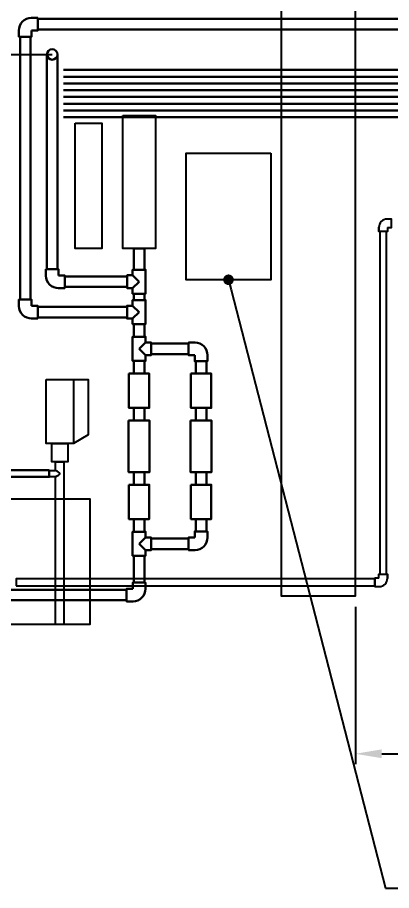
# Model space of a CAD drawing. Header units: millimetres. Extents: x -5247 to 64230, y -16204 to 29599.
# Drawn here: x 53720 to 55489, y 18976 to 23111 of the extents above; entities that cross this region are included whole.
import ezdxf
from ezdxf import colors
from ezdxf.entities.mleader import LeaderData, LeaderLine
from ezdxf.math import Vec2, Vec3

# ---------------------------------------------------------------- set-up
doc = ezdxf.new("R2010")
doc.units = ezdxf.units.MM
doc.layers.get('Defpoints').update_dxf_attribs({"color": 1, "lineweight": 50})
for name, color, linetype, lineweight in [('Вспомогательный трубопровод гипохлорита натрия', 211, 'Continuous', 30), ('Трубопровод рабочего раствора гипохлорита натрия', 30, 'Continuous', 30), ('Трубопровод товарного гипохлорита натрия', 10, 'Continuous', 30)]:
    doc.layers.add(name, color=color, linetype=linetype, lineweight=lineweight)
for name, color, linetype in [('Выноски надписи', 7, 'Continuous'), ('Высотные отметки', 8, 'Continuous'), ('ОВиК и Водоснабжение', 4, 'Continuous'), ('Проектируемое технолог. оборудование', 3, 'Continuous'), ('Проектируемые щиты', 6, 'Continuous'), ('Размеры', 8, 'Continuous'), ('Фитинги', 7, 'Continuous')]:
    doc.layers.add(name, color=color, linetype=linetype)
doc.styles.add('GTO_Isocpeur', font='isocpeur.ttf')
doc.styles.add('ISO_250', font='isocpeur.ttf', dxfattribs={"height": 250})
doc.styles.get("Standard").update_dxf_attribs({"font": 'arial.ttf'})
doc.dimstyles.new('ISO-25', dxfattribs={"dimtxt": 2.5, "dimasz": 2.5, "dimexe": 1.25, "dimexo": 0.625, "dimtad": 1, "dimtxsty": 'Standard', "dimcen": 2.5, "dimadec": 0, "dimazin": 0, "dimtfac": 1, "dimtmove": 0, "dimatfit": 3, "dimfxl": 1, "dimarcsym": 0})

# ---------------------------------------------------------------- blocks, each defined once
blk = doc.blocks.new('_Dot')
at = {"color": 0, "linetype": 'ByBlock', "lineweight": -2}
blk.add_line((-0.5, 0), (-1, 0), dxfattribs=at)
at = {"color": 0, "linetype": 'ByBlock', "const_width": 0.5}
blk.add_lwpolyline([(-0.25, 0, 1), (0.25, 0, 1)], format="xyb", close=True, dxfattribs=at)
blk = doc.blocks.new('*D156')
at = {"layer": 'Defpoints', "color": 0, "transparency": 16777216}
for p in [(55318.1, 20370), (58118.1, 20216.1), (58118.1, 19624.2)]:
    blk.add_point(p, dxfattribs=at)
at = {"layer": 'Размеры', "color": 0, "lineweight": -2, "transparency": 16777216}
for p, q in [((55318.1, 20320), (55318.1, 19574.2)), ((58118.1, 20166.1), (58118.1, 19574.2)), ((55443.1, 19624.2), (57993.1, 19624.2))]:
    blk.add_line(p, q, dxfattribs=at)
at = {"layer": 'Размеры', "color": 0, "transparency": 16777216}
for points in [[(55443.1, 19645), (55443.1, 19603.3), (55318.1, 19624.2)], [(57993.1, 19645), (57993.1, 19603.3), (58118.1, 19624.2)]]:
    blk.add_solid(points, dxfattribs=at)
at = {"layer": 'Размеры', "color": 0, "transparency": 16777216, "insert": (56718.1, 19724.2), "char_height": 100, "attachment_point": 5, "style": 'GTO_Isocpeur'}
blk.add_mtext('2800', dxfattribs=at)
blk = doc.blocks.new('COMER EL500500PVC')
at = {"layer": 'Фитинги', "linetype": 'ByBlock', "lineweight": -2}
for points in [[(-31, 30), (-29, 30), (-29, 30)], [(-29, -30), (0, -30), (0, 30), (-31, 30)], [(-31, 30), (0, 30)], [(-29, -30), (-29, -59), (-89, -59), (-89, -28)], [(-29, -30), (-29, -59), (-89, -59), (-89, -28)]]:
    blk.add_lwpolyline(points, dxfattribs=at)
blk.add_arc((-31, -28), 58, 88.0239, 180, dxfattribs=at)
blk = doc.blocks.new('COMER TE400500PVC')
at = {"layer": 'Фитинги', "linetype": 'ByBlock', "lineweight": -2}
for points in [[(30.5, -87.5), (30.5, -114), (-30.5, -114), (-30.5, 0), (30.5, 0), (30.5, -26.5)], [(0, -57), (30.5, -26.5)], [(30.5, -26.5), (57, -26.5), (57, -87.5), (30.5, -87.5)], [(0, -57), (30.5, -87.5)]]:
    blk.add_lwpolyline(points, dxfattribs=at)
blk = doc.blocks.new('COMER EL500320PVC')
at = {"layer": 'Фитинги', "linetype": 'ByBlock', "lineweight": -2}
for points in [[(-19.4, 20.1), (-19.4, 39.4), (-59.5, 39.4), (-59.5, 18.7)], [(-19.4, 20.1), (-19.4, 39.4), (-59.5, 39.4), (-59.5, 18.7)], [(-19.4, 20.1), (0, 20.1), (0, -20.1), (-20.7, -20.1)], [(-20.7, -20.1), (-19.4, -20.1), (-19.4, -20)], [(-20.7, -20.1), (0, -20.1)]]:
    blk.add_lwpolyline(points, dxfattribs=at)
blk.add_arc((-20.7, 18.7), 38.8, 180, 271.9761, dxfattribs=at)

msp = doc.modelspace()

# ---------------------------------------------------------------- linework, layer by layer
at = {"layer": 'Вспомогательный трубопровод гипохлорита натрия'}
msp.add_lwpolyline([(58062.154, 23054.287), (53815.945, 23054.287), (53815.945, 23104.287), (58062.154, 23104.287)], dxfattribs=at)
for points in [[(53731.945, 21774.824), (53781.945, 21774.824), (53781.945, 23020.287), (53731.945, 23020.287)], [(54238.101, 21740.824), (53815.945, 21740.824), (53815.945, 21690.824), (54238.101, 21690.824)], [(53870.155, 20967.076), (53640.654, 20967.076), (53640.654, 20935.076), (53870.155, 20935.076)]]:
    msp.add_lwpolyline(points, close=True, dxfattribs=at)
at = {"layer": 'Высотные отметки'}
msp.add_lwpolyline([(48038.808, 22936.076), (53884.212, 22936.076)], dxfattribs=at)
at = {"layer": 'ОВиК и Водоснабжение'}
for points in [[(55318.058, 24736.076), (55318.058, 20369.987), (54968.058, 20369.987), (54968.058, 24736.076)], [(53984.904, 21397.076), (54054.904, 21397.076), (54054.904, 21134.088), (53984.904, 21094.116)], [(53900.155, 20966.076), (53900.155, 21006.604)], [(53900.155, 21006.604), (53940.155, 21006.604)], [(53940.155, 20936.076), (53940.155, 21006.604)], [(53870.155, 20936.076), (53870.155, 20966.076)], [(53870.155, 20966.076), (53900.155, 20966.076)], [(53900.155, 20936.076), (53870.155, 20936.076)], [(53900.155, 20236.076), (53900.155, 20936.076)], [(53940.155, 20236.076), (53940.155, 20936.076)]]:
    msp.add_lwpolyline(points, dxfattribs=at)
for points in [[(54217.601, 22646.824), (54372.601, 22646.824), (54372.601, 22016.824), (54217.601, 22016.824)], [(53992.216, 22610.237), (54118.161, 22610.237), (54118.161, 22016.824), (53992.216, 22016.824)], [(55465.786, 20475.52), (55465.786, 22096.882), (55433.786, 22096.882), (55433.786, 20475.52)], [(53854.904, 21397.076), (53984.904, 21397.076), (53984.904, 21094.116), (53854.904, 21094.116)], [(53882.252, 21094.116), (53958.057, 21094.116), (53958.057, 21006.604), (53882.252, 21006.604)], [(53713.443, 20420.076), (55410.342, 20420.076), (55410.342, 20452.076), (53713.443, 20452.076)]]:
    msp.add_lwpolyline(points, close=True, dxfattribs=at)
msp.add_spline([(53900.155, 20936.076), (53919.904, 20951.076), (53900.155, 20966.076)], degree=3, dxfattribs=at)
at = {"layer": 'Проектируемое технолог. оборудование'}
msp.add_lwpolyline([(53596.779, 20831.076), (54061.779, 20831.076), (54061.779, 20236.076), (53596.779, 20236.076)], close=True, dxfattribs=at)
at = {"layer": 'Проектируемые щиты'}
msp.add_lwpolyline([(54918.058, 22469.082), (54918.058, 21869.082), (54518.058, 21869.082), (54518.058, 22469.082)], close=True, dxfattribs=at)
at = {"layer": 'Трубопровод рабочего раствора гипохлорита натрия'}
for points in [[(53937.164, 22862.643), (58049.654, 22862.643)], [(53937.164, 22830.643), (58049.654, 22830.643)], [(53937.164, 22798.643), (58049.654, 22798.643)], [(53937.164, 22766.643), (58049.654, 22766.643)], [(53937.164, 22734.643), (58049.654, 22734.643)], [(53937.164, 22702.643), (58049.654, 22702.643)], [(53937.164, 22670.643), (58049.654, 22670.643)], [(53937.164, 22638.643), (58049.654, 22638.643)]]:
    msp.add_lwpolyline(points, dxfattribs=at)
at = {"layer": 'Трубопровод товарного гипохлорита натрия'}
msp.add_lwpolyline([(53859.212, 22936.076), (53859.212, 21918.824), (53909.212, 21918.824), (53909.212, 22936.076)], dxfattribs=at)
for points in [[(54270.101, 22016.824), (54320.101, 22016.824), (54320.101, 21916.824), (54270.101, 21916.824)], [(54238.101, 21884.824), (53943.212, 21884.824), (53943.212, 21834.824), (54238.101, 21834.824)], [(54270.101, 21802.824), (54320.101, 21802.824), (54320.101, 21772.824), (54270.101, 21772.824)], [(54270.101, 21658.824), (54320.101, 21658.824), (54320.101, 21598.824), (54270.101, 21598.824)], [(54352.101, 21516.824), (54352.101, 21566.824), (54529.288, 21566.824), (54529.288, 21516.824)], [(54270.101, 21484.824), (54320.101, 21484.824), (54320.101, 21424.824), (54270.101, 21424.824)], [(54563.288, 21482.824), (54613.288, 21482.824), (54613.288, 21424.824), (54563.288, 21424.824)], [(54247.101, 21424.824), (54343.101, 21424.824), (54343.101, 21261.824), (54247.101, 21261.824)], [(54540.288, 21424.824), (54636.288, 21424.824), (54636.288, 21261.824), (54540.288, 21261.824)], [(54270.101, 21261.824), (54320.101, 21261.824), (54320.101, 21201.824), (54270.101, 21201.824)], [(54563.288, 21261.824), (54613.288, 21261.824), (54613.288, 21201.824), (54563.288, 21201.824)], [(54245.101, 21201.824), (54345.101, 21201.824), (54345.101, 20958.624), (54245.101, 20958.624)], [(54538.288, 21201.824), (54638.288, 21201.824), (54638.288, 20958.624), (54538.288, 20958.624)], [(54270.101, 20958.624), (54320.101, 20958.624), (54320.101, 20898.624), (54270.101, 20898.624)], [(54563.288, 20958.624), (54613.288, 20958.624), (54613.288, 20898.624), (54563.288, 20898.624)], [(54247.101, 20898.624), (54343.101, 20898.624), (54343.101, 20735.624), (54247.101, 20735.624)], [(54540.288, 20898.624), (54636.288, 20898.624), (54636.288, 20735.624), (54540.288, 20735.624)], [(54270.101, 20735.624), (54320.101, 20735.624), (54320.101, 20675.624), (54270.101, 20675.624)], [(54563.288, 20735.624), (54613.288, 20735.624), (54613.288, 20677.624), (54563.288, 20677.624)], [(54352.101, 20593.624), (54352.101, 20643.624), (54529.288, 20643.624), (54529.288, 20593.624)], [(54270.101, 20561.624), (54320.101, 20561.624), (54320.101, 20435.076), (54270.101, 20435.076)], [(53468.058, 20351.076), (53468.058, 20401.076), (54236.101, 20401.076), (54236.101, 20351.076)]]:
    msp.add_lwpolyline(points, close=True, dxfattribs=at)
msp.add_circle((53884.212, 22936.076), 25, dxfattribs=at)

# ---------------------------------------------------------------- block references
at = {"layer": 'Вспомогательный трубопровод гипохлорита натрия', "xscale": -1}
for p, rotation in [((53756.945, 23020.287), 90), ((53815.945, 21715.824), 180)]:
    msp.add_blockref('COMER EL500500PVC', p, dxfattribs=dict(at, rotation=rotation))
at = {"layer": 'ОВиК и Водоснабжение'}
for p, rotation in [((55449.786, 22096.882), 270), ((55449.786, 20475.52), 90)]:
    msp.add_blockref('COMER EL500320PVC', p, dxfattribs=dict(at, rotation=rotation))
at = {"layer": 'Трубопровод товарного гипохлорита натрия', "xscale": -1}
for p, rotation in [((53943.212, 21859.824), 180), ((54588.288, 20677.624), 270), ((54295.101, 20435.076), 270)]:
    msp.add_blockref('COMER EL500500PVC', p, dxfattribs=dict(at, rotation=rotation))
for p in [(54295.101, 21916.824), (54295.101, 21772.824)]:
    msp.add_blockref('COMER TE400500PVC', p, dxfattribs=at)
at = {"layer": 'Трубопровод товарного гипохлорита натрия'}
for p in [(54295.101, 21598.824), (54295.101, 20675.624)]:
    msp.add_blockref('COMER TE400500PVC', p, dxfattribs=at)
at = {"layer": 'Трубопровод товарного гипохлорита натрия', "rotation": 270}
msp.add_blockref('COMER EL500500PVC', (54588.288, 21482.824), dxfattribs=at)

# ---------------------------------------------------------------- dimensions: what is measured, and where the dimension line sits
at = {"layer": 'Размеры'}
dim = msp.add_linear_dim(base=(58118.058, 19624.153), p1=(55318.058, 20369.987), p2=(58118.058, 20216.076), dimstyle='ISO-25', override={"dimtxt": 100, "dimasz": 125, "dimexe": 50, "dimexo": 50, "dimgap": 50, "dimtxsty": 'GTO_Isocpeur'}, dxfattribs=at)
dim.commit()
dim.dimension.update_dxf_attribs({"geometry": '*D156', "text_midpoint": (56718.058, 19724.153)})

# ---------------------------------------------------------------- leaders
at = {"layer": 'Выноски надписи'}
ml = msp.add_multileader_mtext('Standard', dxfattribs=at)
ml.set_content('МЩУНР', color=256, style='ISO_250')
ml.set_leader_properties()
ml.set_arrow_properties(name='DOT')
ml.build(insert=Vec2(0, 0))
ml.multileader.update_dxf_attribs({"text_left_attachment_type": 6, "text_right_attachment_type": 6, "dogleg_length": 100, "arrow_head_size": 50})
ctx = ml.context
ctx.base_point, ctx.char_height, ctx.arrow_head_size, ctx.plane_origin = Vec3(55560.208, 18987.724), 100, 50, Vec3(50928.404, 21081.171)
ctx.left_attachment, ctx.right_attachment = 6, 6
notes = []
notes.append((ctx, [(1, (1, 1, 0), (55460.208, 18987.724), (1, 0), 100, [(0, [(54718.058, 21869.082)], 0, [])])]))
ctx.mtext.insert, ctx.mtext.width, ctx.mtext.defined_height, ctx.mtext.flow_direction = Vec3(55562.208, 19107.724), 586.7072, 216.54, 5
for ctx, leaders in notes:
    for number, flags, end, landing, length, lines in leaders:
        leader = LeaderData()
        leader.index, (leader.has_last_leader_line, leader.has_dogleg_vector, leader.attachment_direction) = number, flags
        leader.last_leader_point, leader.dogleg_vector, leader.dogleg_length = Vec3(end), Vec3(landing), length
        for number, points, colour, breaks in lines:
            line = LeaderLine()
            line.index, line.vertices, line.color, line.breaks = number, Vec3.list(points), colors.encode_raw_color(colour), breaks
            leader.lines.append(line)
        ctx.leaders.append(leader)

doc.saveas('drawing.dxf')
